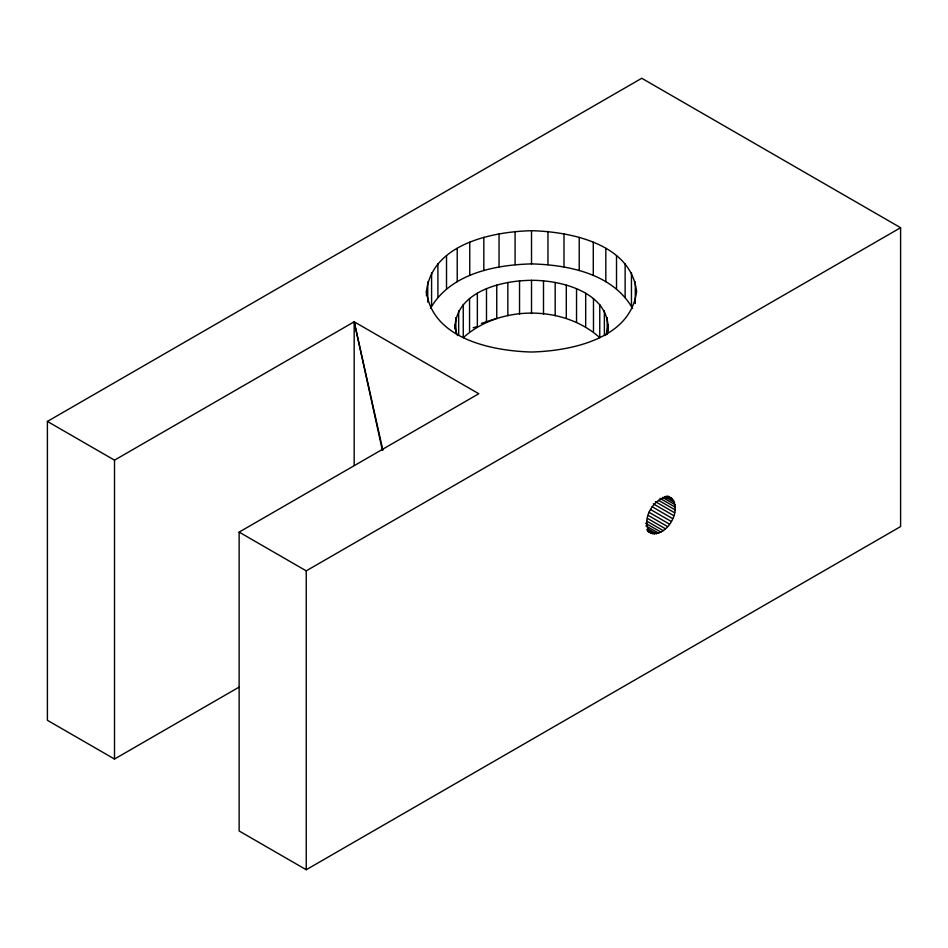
<?xml version="1.0" encoding="UTF-8"?>
<svg xmlns="http://www.w3.org/2000/svg" width="948" height="948" viewBox="0 0 948 948"><rect width="100%" height="100%" fill="white"/><g stroke="black" fill="none" stroke-linecap="round" stroke-linejoin="round"><path stroke-width="1.42" d="M648.207 531.65C665.496 541.924 686.103 506.256 668.553 496.42M426.446 291.356C432.276 243.861 492.083 231.715 531.52 230.696C570.957 231.715 630.764 243.861 636.594 291.356C630.764 338.839 570.957 350.985 531.52 352.016C492.083 350.985 432.276 338.839 426.446 291.356L426.446 295.681M454.921 328.897C455.064 291.7 501.48 280.442 531.52 280.335C562.401 280.11 610.63 292.956 608.118 331.776M608.118 324.56L607.17 331.48L605.488 335.533M430.487 308.456C450.027 273.747 494.726 264.848 531.52 263.899C568.314 264.848 613.012 273.747 632.541 308.456M599.764 304.486L599.764 337.689C563.527 304.901 499.513 304.901 463.264 337.689L463.264 304.486M47.4 421.422L641.76 78.269L900.6 227.698L900.6 526.578L306.24 869.731L239.133 830.993L239.133 532.112L478.787 393.74L354.173 321.799L114.507 460.159L47.4 421.422L47.4 720.302L114.507 759.04L238.825 687.264M239.133 532.112L306.24 570.85L900.6 227.698M481.43 323.398L496.74 318.362L496.74 285.158M473.171 327.771L477.354 326.503L477.354 293.288M671.101 497.901C654.819 493.837 639.106 521.056 650.766 533.12M667.463 496.077L672.57 499.039M666.077 496.148L673.755 500.58M664.382 496.574L674.609 502.487M662.356 497.333L675.142 504.715M659.974 498.352L675.32 507.204M658.528 500.319L675.142 509.906M655.435 501.682L674.609 512.75M653.302 503.838L673.755 515.653M652.117 506.742L672.57 518.556M650.66 509.574L671.101 521.376M648.942 512.252L669.395 524.066M648.29 515.463L667.463 526.531M647.484 518.402L665.378 528.735M646.572 521.021L663.185 530.607M645.6 523.26L660.934 532.112M645.908 525.832L658.682 533.214M647.543 528.7L656.49 533.866M646.737 529.648L654.404 534.08M647.377 530.868L652.485 533.819M457.552 335.533L455.858 331.48L454.921 324.56M354.173 465.314L354.173 321.799L382.85 450.122M354.173 321.799L382.352 450.241M635.29 281.864L635.29 303.526M631.451 272.609L631.451 305.813M625.135 263.817L625.135 297.02M616.52 255.699L616.52 288.903M607.17 317.639L607.17 334.371M605.819 248.459L605.819 281.663M604.374 310.897L604.374 335.438M593.484 298.561L593.484 331.776M593.282 242.273L593.282 275.489M585.686 293.288L585.686 326.503M579.216 237.308L579.216 270.512M576.538 288.784L576.538 321.988M566.3 285.158L566.3 318.362M563.989 233.658L563.989 266.874M555.184 282.504L555.184 315.708M547.956 231.442L547.956 264.646M543.5 280.881L543.5 314.084M531.52 230.696L531.52 263.899M531.52 280.335L531.52 313.551M519.54 280.881L519.54 314.084M515.084 231.442L515.084 264.646M507.844 282.504L507.844 315.708M499.051 233.658L499.051 266.874M486.49 288.784L486.49 321.988M483.824 237.308L483.824 270.512M469.758 242.273L469.758 275.489M469.544 298.561L469.544 331.776M458.666 310.897L458.666 335.438M457.22 248.459L457.22 281.663M455.858 317.639L455.858 333.53M446.52 255.699L446.52 288.903M437.905 263.817L437.905 297.02M431.589 272.609L431.589 305.813M427.738 281.864L427.738 302.08M306.24 570.85L306.24 869.731M114.507 460.159L114.507 759.04"/></g></svg>
